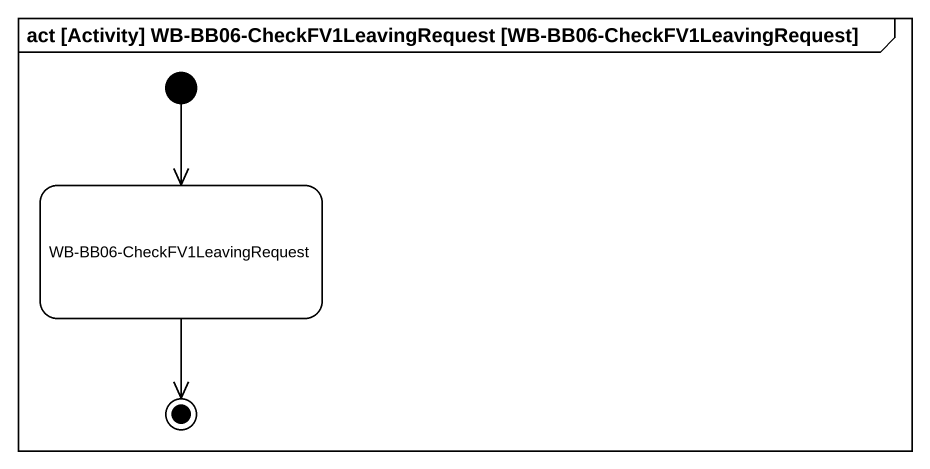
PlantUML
@startuml
mainframe act [Activity] WB-BB06-CheckFV1LeavingRequest [WB-BB06-CheckFV1LeavingRequest]
hide empty description
state "WB-BB06-CheckFV1LeavingRequest" as WB_BB06_CheckFV1LeavingReque
[*] --> WB_BB06_CheckFV1LeavingReque
WB_BB06_CheckFV1LeavingReque --> [*]
@enduml
